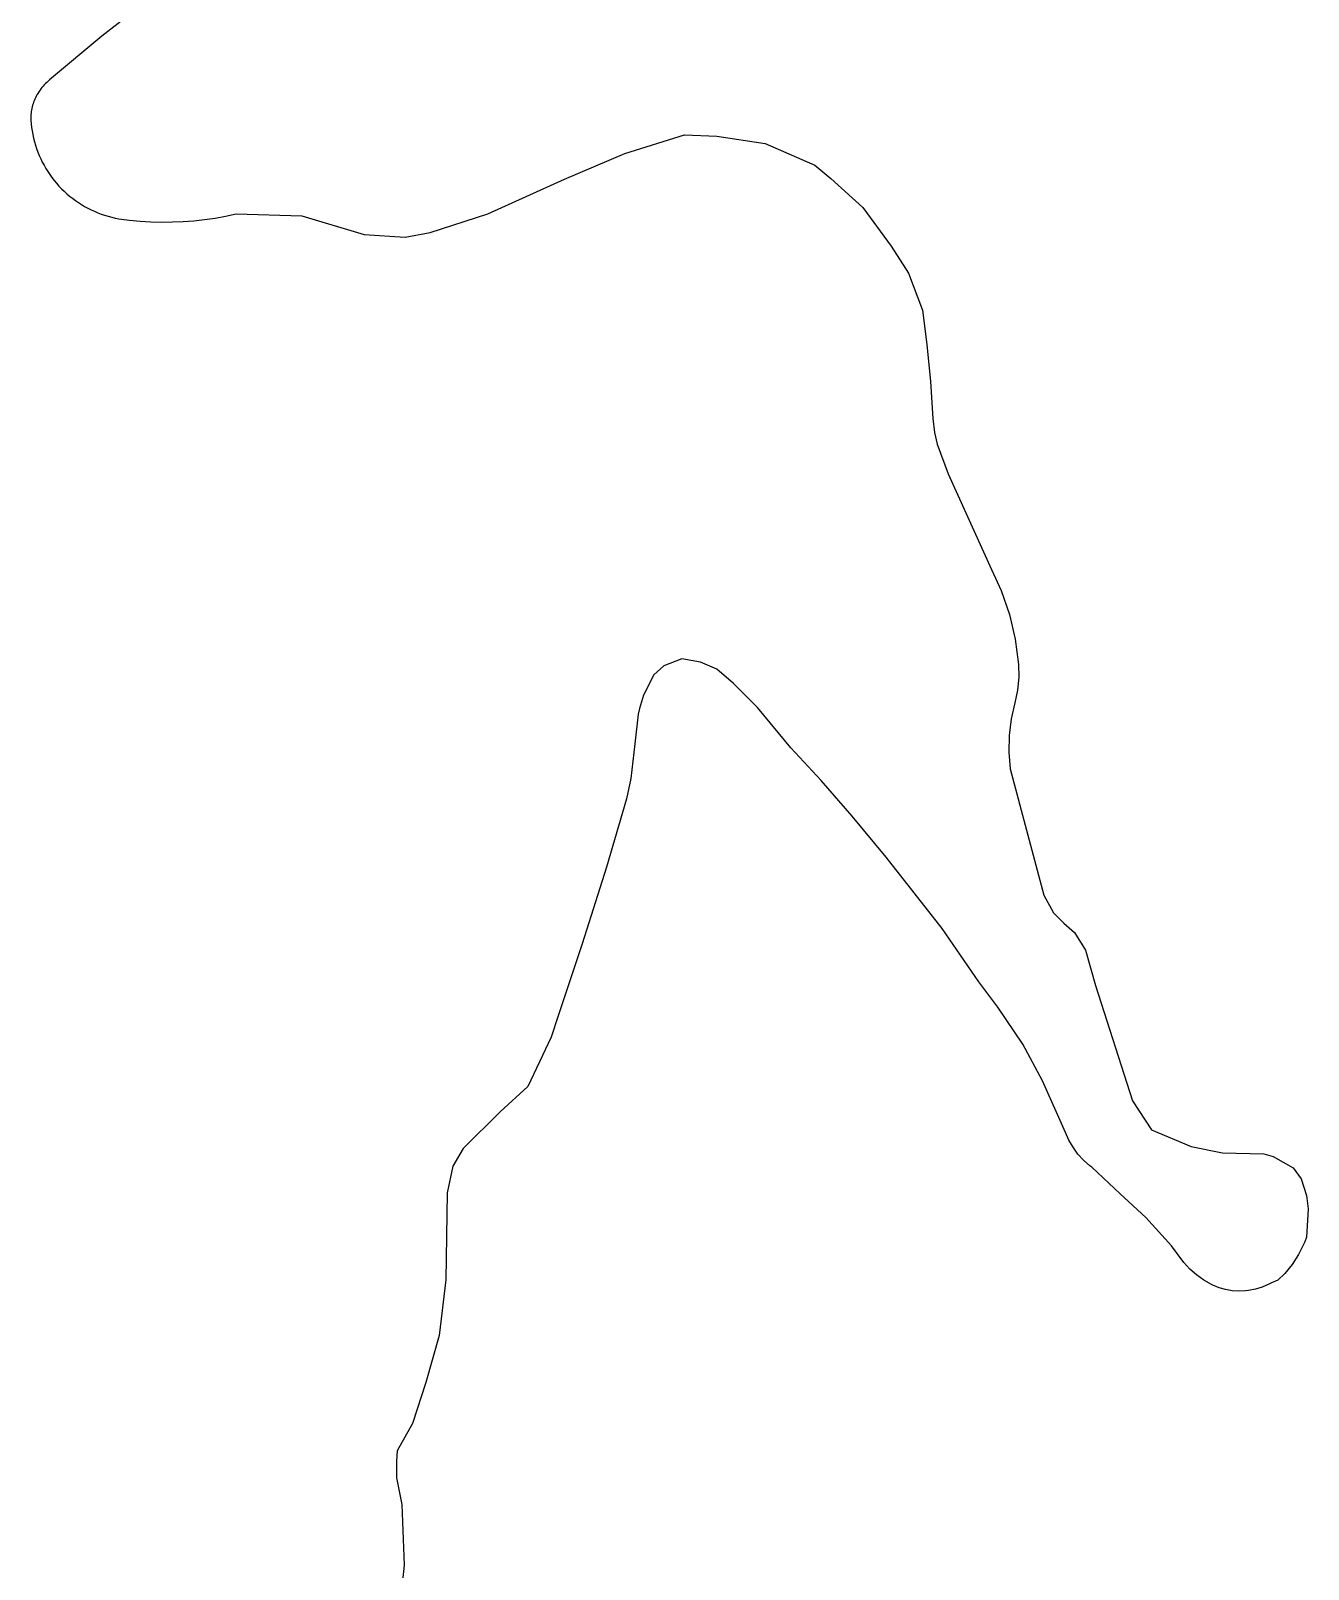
# Model space of a CAD drawing. Header units: millimetres. Extents: x 617751 to 636088, y 68402 to 77988.
# Drawn here: x 620287 to 621041, y 69309 to 70216 of the extents above; entities that cross this region are included whole.
import ezdxf

# ---------------------------------------------------------------- set-up
doc = ezdxf.new("R2010")
doc.units = ezdxf.units.MM
doc.header["$LTSCALE"] = 3
doc.header["$MEASUREMENT"] = 0
doc.layers.add('ALINHAMENTO PREDIAL', color=120, linetype='Continuous')

msp = doc.modelspace()

# ---------------------------------------------------------------- linework, layer by layer
at = {"layer": 'ALINHAMENTO PREDIAL'}
msp.add_lwpolyline([(620358.91, 70236.45), (620328.98, 70213.2), (620298.09, 70187.29), (620297.3, 70186.61), (620296.53, 70185.9), (620295.78, 70185.17), (620295.06, 70184.41), (620294.36, 70183.63), (620293.69, 70182.83), (620293.04, 70182), (620292.42, 70181.16), (620291.83, 70180.29), (620291.27, 70179.41), (620290.74, 70178.51), (620290.29, 70177.67), (620289.86, 70176.82), (620289.47, 70175.95), (620289.1, 70175.07), (620288.77, 70174.18), (620288.46, 70173.28), (620288.18, 70172.37), (620287.93, 70171.45), (620287.71, 70170.52), (620287.53, 70169.59), (620287.37, 70168.65), (620287.24, 70167.71), (620287.15, 70166.76), (620287.09, 70165.81), (620287.18, 70163.66), (620287.34, 70161.51), (620287.58, 70159.37), (620287.89, 70157.24), (620288.28, 70155.12), (620288.74, 70153.01), (620289.27, 70150.92), (620289.87, 70148.85), (620290.54, 70146.81), (620291.28, 70144.78), (620292.09, 70142.79), (620292.97, 70140.82), (620293.91, 70138.88), (620294.92, 70136.98), (620296, 70135.11), (620297.14, 70133.28), (620298.34, 70131.49), (620299.6, 70129.75), (620300.92, 70128.04), (620302.3, 70126.39), (620303.73, 70124.78), (620305.22, 70123.22), (620306.76, 70121.71), (620308.35, 70120.26), (620309.99, 70118.87), (620311.68, 70117.53), (620313.41, 70116.24), (620315.19, 70115.02), (620317, 70113.86), (620318.86, 70112.77), (620320.75, 70111.73), (620322.67, 70110.77), (620324.63, 70109.87), (620326.62, 70109.03), (620328.63, 70108.27), (620330.67, 70107.58), (620332.74, 70106.95), (620334.82, 70106.4), (620336.92, 70105.92), (620339.03, 70105.51), (620345.32, 70104.7), (620351.62, 70104.11), (620357.94, 70103.73), (620364.28, 70103.56), (620370.61, 70103.6), (620376.94, 70103.86), (620383.26, 70104.33), (620389.55, 70105.01), (620395.82, 70105.9), (620402.06, 70107), (620408.26, 70108.31), (620446.97, 70107.19), (620483.82, 70096.12), (620508.03, 70094.68), (620522.8, 70097.3), (620556.63, 70108.32), (620601.92, 70128.82), (620637.48, 70143.92), (620672.74, 70154.96), (620691.73, 70154.15), (620720.29, 70149.82), (620749.59, 70137), (620759.11, 70129.25), (620777.92, 70112.04), (620794.56, 70089.36), (620804.95, 70073.31), (620813.07, 70051.66), (620815.63, 70031.33), (620817.9, 70009.55), (620819.24, 69987.68), (620820.16, 69979.55), (620821.72, 69972.51), (620828.29, 69955.15), (620853.76, 69898.64), (620859.49, 69886.33), (620864.44, 69872.17), (620867.89, 69857.56), (620869.79, 69842.68), (620869.87, 69835.17), (620869.16, 69827.52), (620867.66, 69820.04), (620865.48, 69810.62), (620864.26, 69800.83), (620864.06, 69790.95), (620864.9, 69781.17), (620875.28, 69742.07), (620884.76, 69706.77), (620890.45, 69696.31), (620896.54, 69690.23), (620902.8, 69684.65), (620909.3, 69674.16), (620915.16, 69653.48), (620937.03, 69585.52), (620948.29, 69568.23), (620971.71, 69558.45), (620990.06, 69554.7), (621014.43, 69554.22), (621020.09, 69552.51), (621031.89, 69545.9), (621036.44, 69539.43), (621039.65, 69529.57), (621040.7, 69521.73), (621039.72, 69504.98), (621038.76, 69502.27), (621034.85, 69494.73), (621031.24, 69488.84), (621026.98, 69483.71), (621022.75, 69479.67), (621018.66, 69477.92), (621017.43, 69477.29), (621013.61, 69475.64), (621009.61, 69474.38), (621005.51, 69473.56), (621003.69, 69473.36), (620999.75, 69473.21), (620995.79, 69473.47), (620991.88, 69474.16), (620988.07, 69475.24), (620984.4, 69476.72), (620983.58, 69477.12), (620979.04, 69479.7), (620974.79, 69482.75), (620970.86, 69486.24), (620967.33, 69490.11), (620959.95, 69499.88), (620944.87, 69516.68), (620929.83, 69530.53), (620913.06, 69546.22), (620911.82, 69547.18), (620908.16, 69550.44), (620904.84, 69554.07), (620901.93, 69558.04), (620899.45, 69562.29), (620897.45, 69566.7), (620884, 69597.18), (620872.31, 69618.93), (620857.62, 69640.63), (620846.38, 69655.62), (620824.69, 69687.04), (620791.65, 69729.04), (620771.6, 69753.22), (620753.39, 69774.35), (620735.48, 69793.56), (620715.85, 69817.42), (620701.62, 69831.45), (620691.85, 69839.93), (620682.13, 69844.12), (620671.21, 69845.97), (620660.56, 69841.97), (620654.59, 69836.6), (620648.6, 69824.58), (620646.18, 69816.71), (620645.43, 69813.33), (620643.46, 69795.92), (620641.18, 69775.44), (620638.61, 69763.48), (620626.78, 69723.11), (620612.38, 69677.92), (620598.13, 69635.5), (620594.04, 69623.02), (620580.4, 69593.8), (620564.07, 69578.87), (620542.26, 69557.25), (620536.15, 69546.95), (620532.79, 69531.11), (620531.91, 69479.97), (620528.03, 69447.02), (620520.06, 69419.29), (620512.28, 69395.28), (620503.33, 69379.13), (620502.82, 69372.89), (620502.92, 69363.17), (620505.91, 69347.52), (620507.46, 69311.6), (620505.38, 69293.27)], dxfattribs=at)
msp.add_lwpolyline([(620358.91, 70236.45), (620328.98, 70213.2), (620298.09, 70187.29), (620297.3, 70186.61), (620296.53, 70185.9), (620295.78, 70185.17), (620295.06, 70184.41), (620294.36, 70183.63), (620293.69, 70182.83), (620293.04, 70182), (620292.42, 70181.16), (620291.83, 70180.29), (620291.27, 70179.41), (620290.74, 70178.51), (620290.29, 70177.67), (620289.86, 70176.82), (620289.47, 70175.95), (620289.1, 70175.07), (620288.77, 70174.18), (620288.46, 70173.28), (620288.18, 70172.37), (620287.93, 70171.45), (620287.71, 70170.52), (620287.53, 70169.59), (620287.37, 70168.65), (620287.24, 70167.71), (620287.15, 70166.76), (620287.09, 70165.81), (620287.18, 70163.66), (620287.34, 70161.51), (620287.58, 70159.37), (620287.89, 70157.24), (620288.28, 70155.12), (620288.74, 70153.01), (620289.27, 70150.92), (620289.87, 70148.85), (620290.54, 70146.81), (620291.28, 70144.78), (620292.09, 70142.79), (620292.97, 70140.82), (620293.91, 70138.88), (620294.92, 70136.98), (620296, 70135.11), (620297.14, 70133.28), (620298.34, 70131.49), (620299.6, 70129.75), (620300.92, 70128.04), (620302.3, 70126.39), (620303.73, 70124.78), (620305.22, 70123.22), (620306.76, 70121.71), (620308.35, 70120.26), (620309.99, 70118.87), (620311.68, 70117.53), (620313.41, 70116.24), (620315.19, 70115.02), (620317, 70113.86), (620318.86, 70112.77), (620320.75, 70111.73), (620322.67, 70110.77), (620324.63, 70109.87), (620326.62, 70109.03), (620328.63, 70108.27), (620330.67, 70107.58), (620332.74, 70106.95), (620334.82, 70106.4), (620336.92, 70105.92), (620339.03, 70105.51), (620345.32, 70104.7), (620351.62, 70104.11), (620357.94, 70103.73), (620364.28, 70103.56), (620370.61, 70103.6), (620376.94, 70103.86), (620383.26, 70104.33), (620389.55, 70105.01), (620395.82, 70105.9), (620402.06, 70107), (620408.26, 70108.31), (620446.97, 70107.19), (620483.82, 70096.12), (620508.03, 70094.68), (620522.8, 70097.3), (620556.63, 70108.32), (620601.92, 70128.82), (620637.48, 70143.92), (620672.74, 70154.96), (620691.73, 70154.15), (620720.29, 70149.82), (620749.59, 70137), (620759.11, 70129.25), (620777.92, 70112.04), (620794.56, 70089.36), (620804.95, 70073.31), (620813.07, 70051.66), (620815.63, 70031.33), (620817.9, 70009.55), (620819.24, 69987.68), (620820.16, 69979.55), (620821.72, 69972.51), (620828.29, 69955.15), (620853.76, 69898.64), (620859.49, 69886.33), (620864.44, 69872.17), (620867.89, 69857.56), (620869.79, 69842.68), (620869.87, 69835.17), (620869.16, 69827.52), (620867.66, 69820.04), (620865.48, 69810.62), (620864.26, 69800.83), (620864.06, 69790.95), (620864.9, 69781.17), (620875.28, 69742.07), (620884.76, 69706.77), (620890.45, 69696.31), (620896.54, 69690.23), (620902.8, 69684.65), (620909.3, 69674.16), (620915.16, 69653.48), (620937.03, 69585.52), (620948.29, 69568.23), (620971.71, 69558.45), (620990.06, 69554.7), (621014.43, 69554.22), (621020.09, 69552.51), (621031.89, 69545.9), (621036.44, 69539.43), (621039.65, 69529.57), (621040.7, 69521.73), (621039.72, 69504.98), (621038.76, 69502.27), (621034.85, 69494.73), (621031.24, 69488.84), (621026.98, 69483.71), (621022.75, 69479.67), (621018.66, 69477.92), (621017.43, 69477.29), (621013.61, 69475.64), (621009.61, 69474.38), (621005.51, 69473.56), (621003.69, 69473.36), (620999.75, 69473.21), (620995.79, 69473.47), (620991.88, 69474.16), (620988.07, 69475.24), (620984.4, 69476.72), (620983.58, 69477.12), (620979.04, 69479.7), (620974.79, 69482.75), (620970.86, 69486.24), (620967.33, 69490.11), (620959.95, 69499.88), (620944.87, 69516.68), (620929.83, 69530.53), (620913.06, 69546.22), (620911.82, 69547.18), (620908.16, 69550.44), (620904.84, 69554.07), (620901.93, 69558.04), (620899.45, 69562.29), (620897.45, 69566.7), (620884, 69597.18), (620872.31, 69618.93), (620857.62, 69640.63), (620846.38, 69655.62), (620824.69, 69687.04), (620791.65, 69729.04), (620771.6, 69753.22), (620753.39, 69774.35), (620735.48, 69793.56), (620715.85, 69817.42), (620701.62, 69831.45), (620691.85, 69839.93), (620682.13, 69844.12), (620671.21, 69845.97), (620660.56, 69841.97), (620654.59, 69836.6), (620648.6, 69824.58), (620646.18, 69816.71), (620645.43, 69813.33), (620643.46, 69795.92), (620641.18, 69775.44), (620638.61, 69763.48), (620626.78, 69723.11), (620612.38, 69677.92), (620598.13, 69635.5), (620594.04, 69623.02), (620580.4, 69593.8), (620564.07, 69578.87), (620542.26, 69557.25), (620536.15, 69546.95), (620532.79, 69531.11), (620531.91, 69479.97), (620528.03, 69447.02), (620520.06, 69419.29), (620512.28, 69395.28), (620503.33, 69379.13), (620502.82, 69372.89), (620502.92, 69363.17), (620505.91, 69347.52), (620507.46, 69311.6), (620505.38, 69293.27)], dxfattribs=at)
msp.add_lwpolyline([(620358.91, 70236.45), (620328.98, 70213.2), (620298.09, 70187.29), (620297.3, 70186.61), (620296.53, 70185.9), (620295.78, 70185.17), (620295.06, 70184.41), (620294.36, 70183.63), (620293.69, 70182.83), (620293.04, 70182), (620292.42, 70181.16), (620291.83, 70180.29), (620291.27, 70179.41), (620290.74, 70178.51), (620290.29, 70177.67), (620289.86, 70176.82), (620289.47, 70175.95), (620289.1, 70175.07), (620288.77, 70174.18), (620288.46, 70173.28), (620288.18, 70172.37), (620287.93, 70171.45), (620287.71, 70170.52), (620287.53, 70169.59), (620287.37, 70168.65), (620287.24, 70167.71), (620287.15, 70166.76), (620287.09, 70165.81), (620287.18, 70163.66), (620287.34, 70161.51), (620287.58, 70159.37), (620287.89, 70157.24), (620288.28, 70155.12), (620288.74, 70153.01), (620289.27, 70150.92), (620289.87, 70148.85), (620290.54, 70146.81), (620291.28, 70144.78), (620292.09, 70142.79), (620292.97, 70140.82), (620293.91, 70138.88), (620294.92, 70136.98), (620296, 70135.11), (620297.14, 70133.28), (620298.34, 70131.49), (620299.6, 70129.75), (620300.92, 70128.04), (620302.3, 70126.39), (620303.73, 70124.78), (620305.22, 70123.22), (620306.76, 70121.71), (620308.35, 70120.26), (620309.99, 70118.87), (620311.68, 70117.53), (620313.41, 70116.24), (620315.19, 70115.02), (620317, 70113.86), (620318.86, 70112.77), (620320.75, 70111.73), (620322.67, 70110.77), (620324.63, 70109.87), (620326.62, 70109.03), (620328.63, 70108.27), (620330.67, 70107.58), (620332.74, 70106.95), (620334.82, 70106.4), (620336.92, 70105.92), (620339.03, 70105.51), (620345.32, 70104.7), (620351.62, 70104.11), (620357.94, 70103.73), (620364.28, 70103.56), (620370.61, 70103.6), (620376.94, 70103.86), (620383.26, 70104.33), (620389.55, 70105.01), (620395.82, 70105.9), (620402.06, 70107), (620408.26, 70108.31), (620446.97, 70107.19), (620483.82, 70096.12), (620508.03, 70094.68), (620522.8, 70097.3), (620556.63, 70108.32), (620601.92, 70128.82), (620637.48, 70143.92), (620672.74, 70154.96), (620691.73, 70154.15), (620720.29, 70149.82), (620749.59, 70137), (620759.11, 70129.25), (620777.92, 70112.04), (620794.56, 70089.36), (620804.95, 70073.31), (620813.07, 70051.66), (620815.63, 70031.33), (620817.9, 70009.55), (620819.24, 69987.68), (620820.16, 69979.55), (620821.72, 69972.51), (620828.29, 69955.15), (620853.76, 69898.64), (620859.49, 69886.33), (620864.44, 69872.17), (620867.89, 69857.56), (620869.79, 69842.68), (620869.87, 69835.17), (620869.16, 69827.52), (620867.66, 69820.04), (620865.48, 69810.62), (620864.26, 69800.83), (620864.06, 69790.95), (620864.9, 69781.17), (620875.28, 69742.07), (620884.76, 69706.77), (620890.45, 69696.31), (620896.54, 69690.23), (620902.8, 69684.65), (620909.3, 69674.16), (620915.16, 69653.48), (620937.03, 69585.52), (620948.29, 69568.23), (620971.71, 69558.45), (620990.06, 69554.7), (621014.43, 69554.22), (621020.09, 69552.51), (621031.89, 69545.9), (621036.44, 69539.43), (621039.65, 69529.57), (621040.7, 69521.73), (621039.72, 69504.98), (621038.76, 69502.27), (621034.85, 69494.73), (621031.24, 69488.84), (621026.98, 69483.71), (621022.75, 69479.67), (621018.66, 69477.92), (621017.43, 69477.29), (621013.61, 69475.64), (621009.61, 69474.38), (621005.51, 69473.56), (621003.69, 69473.36), (620999.75, 69473.21), (620995.79, 69473.47), (620991.88, 69474.16), (620988.07, 69475.24), (620984.4, 69476.72), (620983.58, 69477.12), (620979.04, 69479.7), (620974.79, 69482.75), (620970.86, 69486.24), (620967.33, 69490.11), (620959.95, 69499.88), (620944.87, 69516.68), (620929.83, 69530.53), (620913.06, 69546.22), (620911.82, 69547.18), (620908.16, 69550.44), (620904.84, 69554.07), (620901.93, 69558.04), (620899.45, 69562.29), (620897.45, 69566.7), (620884, 69597.18), (620872.31, 69618.93), (620857.62, 69640.63), (620846.38, 69655.62), (620824.69, 69687.04), (620791.65, 69729.04), (620771.6, 69753.22), (620753.39, 69774.35), (620735.48, 69793.56), (620715.85, 69817.42), (620701.62, 69831.45), (620691.85, 69839.93), (620682.13, 69844.12), (620671.21, 69845.97), (620660.56, 69841.97), (620654.59, 69836.6), (620648.6, 69824.58), (620646.18, 69816.71), (620645.43, 69813.33), (620643.46, 69795.92), (620641.18, 69775.44), (620638.61, 69763.48), (620626.78, 69723.11), (620612.38, 69677.92), (620598.13, 69635.5), (620594.04, 69623.02), (620580.4, 69593.8), (620564.07, 69578.87), (620542.26, 69557.25), (620536.15, 69546.95), (620532.79, 69531.11), (620531.91, 69479.97), (620528.03, 69447.02), (620520.06, 69419.29), (620512.28, 69395.28), (620503.33, 69379.13), (620502.82, 69372.89), (620502.92, 69363.17), (620505.91, 69347.52), (620507.46, 69311.6), (620505.38, 69293.27)], dxfattribs=at)
msp.add_lwpolyline([(620358.91, 70236.45), (620328.98, 70213.2), (620298.09, 70187.29), (620297.3, 70186.61), (620296.53, 70185.9), (620295.78, 70185.17), (620295.06, 70184.41), (620294.36, 70183.63), (620293.69, 70182.83), (620293.04, 70182), (620292.42, 70181.16), (620291.83, 70180.29), (620291.27, 70179.41), (620290.74, 70178.51), (620290.29, 70177.67), (620289.86, 70176.82), (620289.47, 70175.95), (620289.1, 70175.07), (620288.77, 70174.18), (620288.46, 70173.28), (620288.18, 70172.37), (620287.93, 70171.45), (620287.71, 70170.52), (620287.53, 70169.59), (620287.37, 70168.65), (620287.24, 70167.71), (620287.15, 70166.76), (620287.09, 70165.81), (620287.18, 70163.66), (620287.34, 70161.51), (620287.58, 70159.37), (620287.89, 70157.24), (620288.28, 70155.12), (620288.74, 70153.01), (620289.27, 70150.92), (620289.87, 70148.85), (620290.54, 70146.81), (620291.28, 70144.78), (620292.09, 70142.79), (620292.97, 70140.82), (620293.91, 70138.88), (620294.92, 70136.98), (620296, 70135.11), (620297.14, 70133.28), (620298.34, 70131.49), (620299.6, 70129.75), (620300.92, 70128.04), (620302.3, 70126.39), (620303.73, 70124.78), (620305.22, 70123.22), (620306.76, 70121.71), (620308.35, 70120.26), (620309.99, 70118.87), (620311.68, 70117.53), (620313.41, 70116.24), (620315.19, 70115.02), (620317, 70113.86), (620318.86, 70112.77), (620320.75, 70111.73), (620322.67, 70110.77), (620324.63, 70109.87), (620326.62, 70109.03), (620328.63, 70108.27), (620330.67, 70107.58), (620332.74, 70106.95), (620334.82, 70106.4), (620336.92, 70105.92), (620339.03, 70105.51), (620345.32, 70104.7), (620351.62, 70104.11), (620357.94, 70103.73), (620364.28, 70103.56), (620370.61, 70103.6), (620376.94, 70103.86), (620383.26, 70104.33), (620389.55, 70105.01), (620395.82, 70105.9), (620402.06, 70107), (620408.26, 70108.31), (620446.97, 70107.19), (620483.82, 70096.12), (620508.03, 70094.68), (620522.8, 70097.3), (620556.63, 70108.32), (620601.92, 70128.82), (620637.48, 70143.92), (620672.74, 70154.96), (620691.73, 70154.15), (620720.29, 70149.82), (620749.59, 70137), (620759.11, 70129.25), (620777.92, 70112.04), (620794.56, 70089.36), (620804.95, 70073.31), (620813.07, 70051.66), (620815.63, 70031.33), (620817.9, 70009.55), (620819.24, 69987.68), (620820.16, 69979.55), (620821.72, 69972.51), (620828.29, 69955.15), (620853.76, 69898.64), (620859.49, 69886.33), (620864.44, 69872.17), (620867.89, 69857.56), (620869.79, 69842.68), (620869.87, 69835.17), (620869.16, 69827.52), (620867.66, 69820.04), (620865.48, 69810.62), (620864.26, 69800.83), (620864.06, 69790.95), (620864.9, 69781.17), (620875.28, 69742.07), (620884.76, 69706.77), (620890.45, 69696.31), (620896.54, 69690.23), (620902.8, 69684.65), (620909.3, 69674.16), (620915.16, 69653.48), (620937.03, 69585.52), (620948.29, 69568.23), (620971.71, 69558.45), (620990.06, 69554.7), (621014.43, 69554.22), (621020.09, 69552.51), (621031.89, 69545.9), (621036.44, 69539.43), (621039.65, 69529.57), (621040.7, 69521.73), (621039.72, 69504.98), (621038.76, 69502.27), (621034.85, 69494.73), (621031.24, 69488.84), (621026.98, 69483.71), (621022.75, 69479.67), (621018.66, 69477.92), (621017.43, 69477.29), (621013.61, 69475.64), (621009.61, 69474.38), (621005.51, 69473.56), (621003.69, 69473.36), (620999.75, 69473.21), (620995.79, 69473.47), (620991.88, 69474.16), (620988.07, 69475.24), (620984.4, 69476.72), (620983.58, 69477.12), (620979.04, 69479.7), (620974.79, 69482.75), (620970.86, 69486.24), (620967.33, 69490.11), (620959.95, 69499.88), (620944.87, 69516.68), (620929.83, 69530.53), (620913.06, 69546.22), (620911.82, 69547.18), (620908.16, 69550.44), (620904.84, 69554.07), (620901.93, 69558.04), (620899.45, 69562.29), (620897.45, 69566.7), (620884, 69597.18), (620872.31, 69618.93), (620857.62, 69640.63), (620846.38, 69655.62), (620824.69, 69687.04), (620791.65, 69729.04), (620771.6, 69753.22), (620753.39, 69774.35), (620735.48, 69793.56), (620715.85, 69817.42), (620701.62, 69831.45), (620691.85, 69839.93), (620682.13, 69844.12), (620671.21, 69845.97), (620660.56, 69841.97), (620654.59, 69836.6), (620648.6, 69824.58), (620646.18, 69816.71), (620645.43, 69813.33), (620643.46, 69795.92), (620641.18, 69775.44), (620638.61, 69763.48), (620626.78, 69723.11), (620612.38, 69677.92), (620598.13, 69635.5), (620594.04, 69623.02), (620580.4, 69593.8), (620564.07, 69578.87), (620542.26, 69557.25), (620536.15, 69546.95), (620532.79, 69531.11), (620531.91, 69479.97), (620528.03, 69447.02), (620520.06, 69419.29), (620512.28, 69395.28), (620503.33, 69379.13), (620502.82, 69372.89), (620502.92, 69363.17), (620505.91, 69347.52), (620507.46, 69311.6), (620505.38, 69293.27)], dxfattribs=at)
msp.add_lwpolyline([(620358.91, 70236.45), (620328.98, 70213.2), (620298.09, 70187.29), (620297.3, 70186.61), (620296.53, 70185.9), (620295.78, 70185.17), (620295.06, 70184.41), (620294.36, 70183.63), (620293.69, 70182.83), (620293.04, 70182), (620292.42, 70181.16), (620291.83, 70180.29), (620291.27, 70179.41), (620290.74, 70178.51), (620290.29, 70177.67), (620289.86, 70176.82), (620289.47, 70175.95), (620289.1, 70175.07), (620288.77, 70174.18), (620288.46, 70173.28), (620288.18, 70172.37), (620287.93, 70171.45), (620287.71, 70170.52), (620287.53, 70169.59), (620287.37, 70168.65), (620287.24, 70167.71), (620287.15, 70166.76), (620287.09, 70165.81), (620287.18, 70163.66), (620287.34, 70161.51), (620287.58, 70159.37), (620287.89, 70157.24), (620288.28, 70155.12), (620288.74, 70153.01), (620289.27, 70150.92), (620289.87, 70148.85), (620290.54, 70146.81), (620291.28, 70144.78), (620292.09, 70142.79), (620292.97, 70140.82), (620293.91, 70138.88), (620294.92, 70136.98), (620296, 70135.11), (620297.14, 70133.28), (620298.34, 70131.49), (620299.6, 70129.75), (620300.92, 70128.04), (620302.3, 70126.39), (620303.73, 70124.78), (620305.22, 70123.22), (620306.76, 70121.71), (620308.35, 70120.26), (620309.99, 70118.87), (620311.68, 70117.53), (620313.41, 70116.24), (620315.19, 70115.02), (620317, 70113.86), (620318.86, 70112.77), (620320.75, 70111.73), (620322.67, 70110.77), (620324.63, 70109.87), (620326.62, 70109.03), (620328.63, 70108.27), (620330.67, 70107.58), (620332.74, 70106.95), (620334.82, 70106.4), (620336.92, 70105.92), (620339.03, 70105.51), (620345.32, 70104.7), (620351.62, 70104.11), (620357.94, 70103.73), (620364.28, 70103.56), (620370.61, 70103.6), (620376.94, 70103.86), (620383.26, 70104.33), (620389.55, 70105.01), (620395.82, 70105.9), (620402.06, 70107), (620408.26, 70108.31), (620446.97, 70107.19), (620483.82, 70096.12), (620508.03, 70094.68), (620522.8, 70097.3), (620556.63, 70108.32), (620601.92, 70128.82), (620637.48, 70143.92), (620672.74, 70154.96), (620691.73, 70154.15), (620720.29, 70149.82), (620749.59, 70137), (620759.11, 70129.25), (620777.92, 70112.04), (620794.56, 70089.36), (620804.95, 70073.31), (620813.07, 70051.66), (620815.63, 70031.33), (620817.9, 70009.55), (620819.24, 69987.68), (620820.16, 69979.55), (620821.72, 69972.51), (620828.29, 69955.15), (620853.76, 69898.64), (620859.49, 69886.33), (620864.44, 69872.17), (620867.89, 69857.56), (620869.79, 69842.68), (620869.87, 69835.17), (620869.16, 69827.52), (620867.66, 69820.04), (620865.48, 69810.62), (620864.26, 69800.83), (620864.06, 69790.95), (620864.9, 69781.17), (620875.28, 69742.07), (620884.76, 69706.77), (620890.45, 69696.31), (620896.54, 69690.23), (620902.8, 69684.65), (620909.3, 69674.16), (620915.16, 69653.48), (620937.03, 69585.52), (620948.29, 69568.23), (620971.71, 69558.45), (620990.06, 69554.7), (621014.43, 69554.22), (621020.09, 69552.51), (621031.89, 69545.9), (621036.44, 69539.43), (621039.65, 69529.57), (621040.7, 69521.73), (621039.72, 69504.98), (621038.76, 69502.27), (621034.85, 69494.73), (621031.24, 69488.84), (621026.98, 69483.71), (621022.75, 69479.67), (621018.66, 69477.92), (621017.43, 69477.29), (621013.61, 69475.64), (621009.61, 69474.38), (621005.51, 69473.56), (621003.69, 69473.36), (620999.75, 69473.21), (620995.79, 69473.47), (620991.88, 69474.16), (620988.07, 69475.24), (620984.4, 69476.72), (620983.58, 69477.12), (620979.04, 69479.7), (620974.79, 69482.75), (620970.86, 69486.24), (620967.33, 69490.11), (620959.95, 69499.88), (620944.87, 69516.68), (620929.83, 69530.53), (620913.06, 69546.22), (620911.82, 69547.18), (620908.16, 69550.44), (620904.84, 69554.07), (620901.93, 69558.04), (620899.45, 69562.29), (620897.45, 69566.7), (620884, 69597.18), (620872.31, 69618.93), (620857.62, 69640.63), (620846.38, 69655.62), (620824.69, 69687.04), (620791.65, 69729.04), (620771.6, 69753.22), (620753.39, 69774.35), (620735.48, 69793.56), (620715.85, 69817.42), (620701.62, 69831.45), (620691.85, 69839.93), (620682.13, 69844.12), (620671.21, 69845.97), (620660.56, 69841.97), (620654.59, 69836.6), (620648.6, 69824.58), (620646.18, 69816.71), (620645.43, 69813.33), (620643.46, 69795.92), (620641.18, 69775.44), (620638.61, 69763.48), (620626.78, 69723.11), (620612.38, 69677.92), (620598.13, 69635.5), (620594.04, 69623.02), (620580.4, 69593.8), (620564.07, 69578.87), (620542.26, 69557.25), (620536.15, 69546.95), (620532.79, 69531.11), (620531.91, 69479.97), (620528.03, 69447.02), (620520.06, 69419.29), (620512.28, 69395.28), (620503.33, 69379.13), (620502.82, 69372.89), (620502.92, 69363.17), (620505.91, 69347.52), (620507.46, 69311.6), (620505.38, 69293.27)], dxfattribs=at)
msp.add_lwpolyline([(620358.91, 70236.45), (620328.98, 70213.2), (620298.09, 70187.29), (620297.3, 70186.61), (620296.53, 70185.9), (620295.78, 70185.17), (620295.06, 70184.41), (620294.36, 70183.63), (620293.69, 70182.83), (620293.04, 70182), (620292.42, 70181.16), (620291.83, 70180.29), (620291.27, 70179.41), (620290.74, 70178.51), (620290.29, 70177.67), (620289.86, 70176.82), (620289.47, 70175.95), (620289.1, 70175.07), (620288.77, 70174.18), (620288.46, 70173.28), (620288.18, 70172.37), (620287.93, 70171.45), (620287.71, 70170.52), (620287.53, 70169.59), (620287.37, 70168.65), (620287.24, 70167.71), (620287.15, 70166.76), (620287.09, 70165.81), (620287.18, 70163.66), (620287.34, 70161.51), (620287.58, 70159.37), (620287.89, 70157.24), (620288.28, 70155.12), (620288.74, 70153.01), (620289.27, 70150.92), (620289.87, 70148.85), (620290.54, 70146.81), (620291.28, 70144.78), (620292.09, 70142.79), (620292.97, 70140.82), (620293.91, 70138.88), (620294.92, 70136.98), (620296, 70135.11), (620297.14, 70133.28), (620298.34, 70131.49), (620299.6, 70129.75), (620300.92, 70128.04), (620302.3, 70126.39), (620303.73, 70124.78), (620305.22, 70123.22), (620306.76, 70121.71), (620308.35, 70120.26), (620309.99, 70118.87), (620311.68, 70117.53), (620313.41, 70116.24), (620315.19, 70115.02), (620317, 70113.86), (620318.86, 70112.77), (620320.75, 70111.73), (620322.67, 70110.77), (620324.63, 70109.87), (620326.62, 70109.03), (620328.63, 70108.27), (620330.67, 70107.58), (620332.74, 70106.95), (620334.82, 70106.4), (620336.92, 70105.92), (620339.03, 70105.51), (620345.32, 70104.7), (620351.62, 70104.11), (620357.94, 70103.73), (620364.28, 70103.56), (620370.61, 70103.6), (620376.94, 70103.86), (620383.26, 70104.33), (620389.55, 70105.01), (620395.82, 70105.9), (620402.06, 70107), (620408.26, 70108.31), (620446.97, 70107.19), (620483.82, 70096.12), (620508.03, 70094.68), (620522.8, 70097.3), (620556.63, 70108.32), (620601.92, 70128.82), (620637.48, 70143.92), (620672.74, 70154.96), (620691.73, 70154.15), (620720.29, 70149.82), (620749.59, 70137), (620759.11, 70129.25), (620777.92, 70112.04), (620794.56, 70089.36), (620804.95, 70073.31), (620813.07, 70051.66), (620815.63, 70031.33), (620817.9, 70009.55), (620819.24, 69987.68), (620820.16, 69979.55), (620821.72, 69972.51), (620828.29, 69955.15), (620853.76, 69898.64), (620859.49, 69886.33), (620864.44, 69872.17), (620867.89, 69857.56), (620869.79, 69842.68), (620869.87, 69835.17), (620869.16, 69827.52), (620867.66, 69820.04), (620865.48, 69810.62), (620864.26, 69800.83), (620864.06, 69790.95), (620864.9, 69781.17), (620875.28, 69742.07), (620884.76, 69706.77), (620890.45, 69696.31), (620896.54, 69690.23), (620902.8, 69684.65), (620909.3, 69674.16), (620915.16, 69653.48), (620937.03, 69585.52), (620948.29, 69568.23), (620971.71, 69558.45), (620990.06, 69554.7), (621014.43, 69554.22), (621020.09, 69552.51), (621031.89, 69545.9), (621036.44, 69539.43), (621039.65, 69529.57), (621040.7, 69521.73), (621039.72, 69504.98), (621038.76, 69502.27), (621034.85, 69494.73), (621031.24, 69488.84), (621026.98, 69483.71), (621022.75, 69479.67), (621018.66, 69477.92), (621017.43, 69477.29), (621013.61, 69475.64), (621009.61, 69474.38), (621005.51, 69473.56), (621003.69, 69473.36), (620999.75, 69473.21), (620995.79, 69473.47), (620991.88, 69474.16), (620988.07, 69475.24), (620984.4, 69476.72), (620983.58, 69477.12), (620979.04, 69479.7), (620974.79, 69482.75), (620970.86, 69486.24), (620967.33, 69490.11), (620959.95, 69499.88), (620944.87, 69516.68), (620929.83, 69530.53), (620913.06, 69546.22), (620911.82, 69547.18), (620908.16, 69550.44), (620904.84, 69554.07), (620901.93, 69558.04), (620899.45, 69562.29), (620897.45, 69566.7), (620884, 69597.18), (620872.31, 69618.93), (620857.62, 69640.63), (620846.38, 69655.62), (620824.69, 69687.04), (620791.65, 69729.04), (620771.6, 69753.22), (620753.39, 69774.35), (620735.48, 69793.56), (620715.85, 69817.42), (620701.62, 69831.45), (620691.85, 69839.93), (620682.13, 69844.12), (620671.21, 69845.97), (620660.56, 69841.97), (620654.59, 69836.6), (620648.6, 69824.58), (620646.18, 69816.71), (620645.43, 69813.33), (620643.46, 69795.92), (620641.18, 69775.44), (620638.61, 69763.48), (620626.78, 69723.11), (620612.38, 69677.92), (620598.13, 69635.5), (620594.04, 69623.02), (620580.4, 69593.8), (620564.07, 69578.87), (620542.26, 69557.25), (620536.15, 69546.95), (620532.79, 69531.11), (620531.91, 69479.97), (620528.03, 69447.02), (620520.06, 69419.29), (620512.28, 69395.28), (620503.33, 69379.13), (620502.82, 69372.89), (620502.92, 69363.17), (620505.91, 69347.52), (620507.46, 69311.6), (620505.38, 69293.27)], dxfattribs=at)
msp.add_lwpolyline([(620358.91, 70236.45), (620328.98, 70213.2), (620298.09, 70187.29), (620297.3, 70186.61), (620296.53, 70185.9), (620295.78, 70185.17), (620295.06, 70184.41), (620294.36, 70183.63), (620293.69, 70182.83), (620293.04, 70182), (620292.42, 70181.16), (620291.83, 70180.29), (620291.27, 70179.41), (620290.74, 70178.51), (620290.29, 70177.67), (620289.86, 70176.82), (620289.47, 70175.95), (620289.1, 70175.07), (620288.77, 70174.18), (620288.46, 70173.28), (620288.18, 70172.37), (620287.93, 70171.45), (620287.71, 70170.52), (620287.53, 70169.59), (620287.37, 70168.65), (620287.24, 70167.71), (620287.15, 70166.76), (620287.09, 70165.81), (620287.18, 70163.66), (620287.34, 70161.51), (620287.58, 70159.37), (620287.89, 70157.24), (620288.28, 70155.12), (620288.74, 70153.01), (620289.27, 70150.92), (620289.87, 70148.85), (620290.54, 70146.81), (620291.28, 70144.78), (620292.09, 70142.79), (620292.97, 70140.82), (620293.91, 70138.88), (620294.92, 70136.98), (620296, 70135.11), (620297.14, 70133.28), (620298.34, 70131.49), (620299.6, 70129.75), (620300.92, 70128.04), (620302.3, 70126.39), (620303.73, 70124.78), (620305.22, 70123.22), (620306.76, 70121.71), (620308.35, 70120.26), (620309.99, 70118.87), (620311.68, 70117.53), (620313.41, 70116.24), (620315.19, 70115.02), (620317, 70113.86), (620318.86, 70112.77), (620320.75, 70111.73), (620322.67, 70110.77), (620324.63, 70109.87), (620326.62, 70109.03), (620328.63, 70108.27), (620330.67, 70107.58), (620332.74, 70106.95), (620334.82, 70106.4), (620336.92, 70105.92), (620339.03, 70105.51), (620345.32, 70104.7), (620351.62, 70104.11), (620357.94, 70103.73), (620364.28, 70103.56), (620370.61, 70103.6), (620376.94, 70103.86), (620383.26, 70104.33), (620389.55, 70105.01), (620395.82, 70105.9), (620402.06, 70107), (620408.26, 70108.31), (620446.97, 70107.19), (620483.82, 70096.12), (620508.03, 70094.68), (620522.8, 70097.3), (620556.63, 70108.32), (620601.92, 70128.82), (620637.48, 70143.92), (620672.74, 70154.96), (620691.73, 70154.15), (620720.29, 70149.82), (620749.59, 70137), (620759.11, 70129.25), (620777.92, 70112.04), (620794.56, 70089.36), (620804.95, 70073.31), (620813.07, 70051.66), (620815.63, 70031.33), (620817.9, 70009.55), (620819.24, 69987.68), (620820.16, 69979.55), (620821.72, 69972.51), (620828.29, 69955.15), (620853.76, 69898.64), (620859.49, 69886.33), (620864.44, 69872.17), (620867.89, 69857.56), (620869.79, 69842.68), (620869.87, 69835.17), (620869.16, 69827.52), (620867.66, 69820.04), (620865.48, 69810.62), (620864.26, 69800.83), (620864.06, 69790.95), (620864.9, 69781.17), (620875.28, 69742.07), (620884.76, 69706.77), (620890.45, 69696.31), (620896.54, 69690.23), (620902.8, 69684.65), (620909.3, 69674.16), (620915.16, 69653.48), (620937.03, 69585.52), (620948.29, 69568.23), (620971.71, 69558.45), (620990.06, 69554.7), (621014.43, 69554.22), (621020.09, 69552.51), (621031.89, 69545.9), (621036.44, 69539.43), (621039.65, 69529.57), (621040.7, 69521.73), (621039.72, 69504.98), (621038.76, 69502.27), (621034.85, 69494.73), (621031.24, 69488.84), (621026.98, 69483.71), (621022.75, 69479.67), (621018.66, 69477.92), (621017.43, 69477.29), (621013.61, 69475.64), (621009.61, 69474.38), (621005.51, 69473.56), (621003.69, 69473.36), (620999.75, 69473.21), (620995.79, 69473.47), (620991.88, 69474.16), (620988.07, 69475.24), (620984.4, 69476.72), (620983.58, 69477.12), (620979.04, 69479.7), (620974.79, 69482.75), (620970.86, 69486.24), (620967.33, 69490.11), (620959.95, 69499.88), (620944.87, 69516.68), (620929.83, 69530.53), (620913.06, 69546.22), (620911.82, 69547.18), (620908.16, 69550.44), (620904.84, 69554.07), (620901.93, 69558.04), (620899.45, 69562.29), (620897.45, 69566.7), (620884, 69597.18), (620872.31, 69618.93), (620857.62, 69640.63), (620846.38, 69655.62), (620824.69, 69687.04), (620791.65, 69729.04), (620771.6, 69753.22), (620753.39, 69774.35), (620735.48, 69793.56), (620715.85, 69817.42), (620701.62, 69831.45), (620691.85, 69839.93), (620682.13, 69844.12), (620671.21, 69845.97), (620660.56, 69841.97), (620654.59, 69836.6), (620648.6, 69824.58), (620646.18, 69816.71), (620645.43, 69813.33), (620643.46, 69795.92), (620641.18, 69775.44), (620638.61, 69763.48), (620626.78, 69723.11), (620612.38, 69677.92), (620598.13, 69635.5), (620594.04, 69623.02), (620580.4, 69593.8), (620564.07, 69578.87), (620542.26, 69557.25), (620536.15, 69546.95), (620532.79, 69531.11), (620531.91, 69479.97), (620528.03, 69447.02), (620520.06, 69419.29), (620512.28, 69395.28), (620503.33, 69379.13), (620502.82, 69372.89), (620502.92, 69363.17), (620505.91, 69347.52), (620507.46, 69311.6), (620505.38, 69293.27)], dxfattribs=at)
msp.add_lwpolyline([(620358.91, 70236.45), (620328.98, 70213.2), (620298.09, 70187.29), (620297.3, 70186.61), (620296.53, 70185.9), (620295.78, 70185.17), (620295.06, 70184.41), (620294.36, 70183.63), (620293.69, 70182.83), (620293.04, 70182), (620292.42, 70181.16), (620291.83, 70180.29), (620291.27, 70179.41), (620290.74, 70178.51), (620290.29, 70177.67), (620289.86, 70176.82), (620289.47, 70175.95), (620289.1, 70175.07), (620288.77, 70174.18), (620288.46, 70173.28), (620288.18, 70172.37), (620287.93, 70171.45), (620287.71, 70170.52), (620287.53, 70169.59), (620287.37, 70168.65), (620287.24, 70167.71), (620287.15, 70166.76), (620287.09, 70165.81), (620287.18, 70163.66), (620287.34, 70161.51), (620287.58, 70159.37), (620287.89, 70157.24), (620288.28, 70155.12), (620288.74, 70153.01), (620289.27, 70150.92), (620289.87, 70148.85), (620290.54, 70146.81), (620291.28, 70144.78), (620292.09, 70142.79), (620292.97, 70140.82), (620293.91, 70138.88), (620294.92, 70136.98), (620296, 70135.11), (620297.14, 70133.28), (620298.34, 70131.49), (620299.6, 70129.75), (620300.92, 70128.04), (620302.3, 70126.39), (620303.73, 70124.78), (620305.22, 70123.22), (620306.76, 70121.71), (620308.35, 70120.26), (620309.99, 70118.87), (620311.68, 70117.53), (620313.41, 70116.24), (620315.19, 70115.02), (620317, 70113.86), (620318.86, 70112.77), (620320.75, 70111.73), (620322.67, 70110.77), (620324.63, 70109.87), (620326.62, 70109.03), (620328.63, 70108.27), (620330.67, 70107.58), (620332.74, 70106.95), (620334.82, 70106.4), (620336.92, 70105.92), (620339.03, 70105.51), (620345.32, 70104.7), (620351.62, 70104.11), (620357.94, 70103.73), (620364.28, 70103.56), (620370.61, 70103.6), (620376.94, 70103.86), (620383.26, 70104.33), (620389.55, 70105.01), (620395.82, 70105.9), (620402.06, 70107), (620408.26, 70108.31), (620446.97, 70107.19), (620483.82, 70096.12), (620508.03, 70094.68), (620522.8, 70097.3), (620556.63, 70108.32), (620601.92, 70128.82), (620637.48, 70143.92), (620672.74, 70154.96), (620691.73, 70154.15), (620720.29, 70149.82), (620749.59, 70137), (620759.11, 70129.25), (620777.92, 70112.04), (620794.56, 70089.36), (620804.95, 70073.31), (620813.07, 70051.66), (620815.63, 70031.33), (620817.9, 70009.55), (620819.24, 69987.68), (620820.16, 69979.55), (620821.72, 69972.51), (620828.29, 69955.15), (620853.76, 69898.64), (620859.49, 69886.33), (620864.44, 69872.17), (620867.89, 69857.56), (620869.79, 69842.68), (620869.87, 69835.17), (620869.16, 69827.52), (620867.66, 69820.04), (620865.48, 69810.62), (620864.26, 69800.83), (620864.06, 69790.95), (620864.9, 69781.17), (620875.28, 69742.07), (620884.76, 69706.77), (620890.45, 69696.31), (620896.54, 69690.23), (620902.8, 69684.65), (620909.3, 69674.16), (620915.16, 69653.48), (620937.03, 69585.52), (620948.29, 69568.23), (620971.71, 69558.45), (620990.06, 69554.7), (621014.43, 69554.22), (621020.09, 69552.51), (621031.89, 69545.9), (621036.44, 69539.43), (621039.65, 69529.57), (621040.7, 69521.73), (621039.72, 69504.98), (621038.76, 69502.27), (621034.85, 69494.73), (621031.24, 69488.84), (621026.98, 69483.71), (621022.75, 69479.67), (621018.66, 69477.92), (621017.43, 69477.29), (621013.61, 69475.64), (621009.61, 69474.38), (621005.51, 69473.56), (621003.69, 69473.36), (620999.75, 69473.21), (620995.79, 69473.47), (620991.88, 69474.16), (620988.07, 69475.24), (620984.4, 69476.72), (620983.58, 69477.12), (620979.04, 69479.7), (620974.79, 69482.75), (620970.86, 69486.24), (620967.33, 69490.11), (620959.95, 69499.88), (620944.87, 69516.68), (620929.83, 69530.53), (620913.06, 69546.22), (620911.82, 69547.18), (620908.16, 69550.44), (620904.84, 69554.07), (620901.93, 69558.04), (620899.45, 69562.29), (620897.45, 69566.7), (620884, 69597.18), (620872.31, 69618.93), (620857.62, 69640.63), (620846.38, 69655.62), (620824.69, 69687.04), (620791.65, 69729.04), (620771.6, 69753.22), (620753.39, 69774.35), (620735.48, 69793.56), (620715.85, 69817.42), (620701.62, 69831.45), (620691.85, 69839.93), (620682.13, 69844.12), (620671.21, 69845.97), (620660.56, 69841.97), (620654.59, 69836.6), (620648.6, 69824.58), (620646.18, 69816.71), (620645.43, 69813.33), (620643.46, 69795.92), (620641.18, 69775.44), (620638.61, 69763.48), (620626.78, 69723.11), (620612.38, 69677.92), (620598.13, 69635.5), (620594.04, 69623.02), (620580.4, 69593.8), (620564.07, 69578.87), (620542.26, 69557.25), (620536.15, 69546.95), (620532.79, 69531.11), (620531.91, 69479.97), (620528.03, 69447.02), (620520.06, 69419.29), (620512.28, 69395.28), (620503.33, 69379.13), (620502.82, 69372.89), (620502.92, 69363.17), (620505.91, 69347.52), (620507.46, 69311.6), (620505.38, 69293.27)], dxfattribs=at)

doc.saveas('drawing.dxf')
